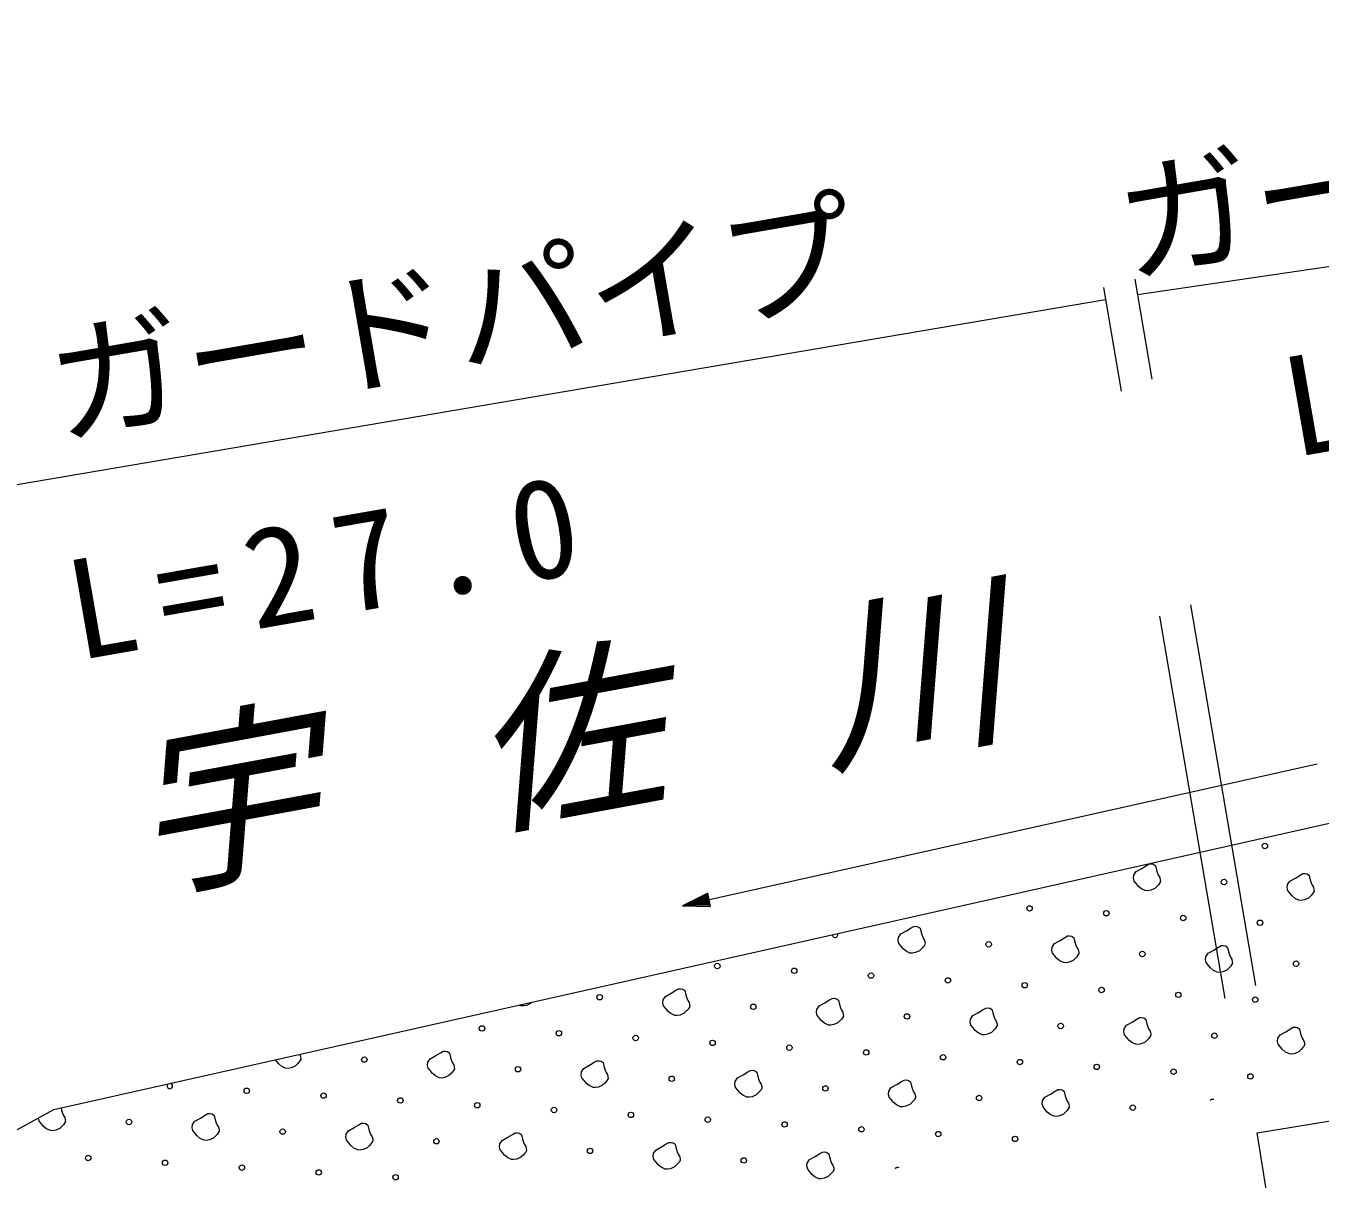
# Model space of a CAD drawing. Units: millimetres, scale not verified. Extents: x 40000 to 680000, y 20000 to 380000.
# Drawn here: x 382563 to 406336, y 306540 to 327727 of the extents above; entities that cross this region are included whole.
import ezdxf
from ezdxf.enums import TextEntityAlignment as Align

# ---------------------------------------------------------------- set-up
doc = ezdxf.new("R2010")
doc.units = ezdxf.units.MM
doc.header["$LTSCALE"] = 1000
doc.layers.add('S-BGD', color=7, linetype='Continuous', lineweight=13)
doc.styles.add('ＭＳ ゴシック', font='')
doc.styles.get('ＭＳ ゴシック').set_extended_font_data('MS Gothic')

msp = doc.modelspace()

# ---------------------------------------------------------------- linework, layer by layer
at = {"layer": 'S-BGD'}
for p, q in [((402979, 322794), (417167, 324860)), ((402355, 322919), (402680, 321016)), ((402931, 323076), (403245, 321238)), ((323388, 309273), (402392, 322699)), ((403954, 317088), (405147, 310099)), ((403385, 316883), (404585, 309858)), ((406282, 314166), (394626, 311564)), ((383074, 307818), (406698, 313125)), ((402913, 312127), (402958, 312191)), ((402958, 312191), (403062, 312249)), ((403062, 312249), (403147, 312302)), ((403147, 312302), (403196, 312331)), ((403196, 312331), (403235, 312332)), ((403235, 312332), (403276, 312324)), ((403276, 312324), (403313, 312296)), ((403313, 312296), (403331, 312216)), ((403331, 312216), (403349, 312159)), ((403349, 312159), (403368, 312117)), ((405969, 312126), (406019, 312154)), ((406019, 312154), (406058, 312155)), ((406058, 312155), (406099, 312148)), ((406099, 312148), (406136, 312119)), ((402909, 312069), (402913, 312127)), ((402922, 312017), (402909, 312069)), ((402963, 311967), (402922, 312017)), ((403001, 311919), (402963, 311967)), ((403053, 311875), (403001, 311919)), ((403341, 311922), (403299, 311881)), ((403365, 311949), (403341, 311922)), ((403388, 311975), (403365, 311949)), ((403368, 312117), (403392, 312079)), ((403402, 312007), (403388, 311975)), ((403392, 312079), (403400, 312035)), ((403400, 312035), (403402, 312007)), ((405732, 311893), (405736, 311950)), ((405736, 311950), (405781, 312015)), ((405781, 312015), (405885, 312072)), ((405885, 312072), (405969, 312126)), ((406136, 312119), (406154, 312039)), ((406154, 312039), (406172, 311983)), ((406172, 311983), (406191, 311940)), ((406191, 311940), (406215, 311902)), ((395087, 311795), (394626, 311564)), ((394676, 311576), (395079, 311774)), ((394726, 311587), (395064, 311752)), ((394775, 311598), (395050, 311730)), ((394825, 311609), (395036, 311707)), ((394874, 311620), (395022, 311685)), ((395022, 311685), (395035, 311624)), ((395036, 311707), (395058, 311610)), ((395050, 311730), (395080, 311595)), ((395064, 311752), (395103, 311581)), ((395079, 311774), (395125, 311567)), ((395141, 311551), (395087, 311795)), ((403125, 311840), (403053, 311875)), ((403173, 311837), (403125, 311840)), ((403228, 311848), (403173, 311837)), ((403299, 311881), (403228, 311848)), ((405745, 311840), (405732, 311893)), ((405786, 311790), (405745, 311840)), ((405824, 311743), (405786, 311790)), ((405876, 311698), (405824, 311743)), ((405948, 311664), (405876, 311698)), ((406051, 311671), (405995, 311661)), ((406122, 311704), (406051, 311671)), ((406164, 311745), (406122, 311704)), ((406188, 311773), (406164, 311745)), ((406211, 311799), (406188, 311773)), ((406225, 311830), (406211, 311799)), ((406215, 311902), (406223, 311858)), ((406223, 311858), (406225, 311830)), ((394626, 311564), (395141, 311551)), ((395125, 311567), (394677, 311576)), ((395103, 311581), (394726, 311587)), ((395080, 311595), (394775, 311598)), ((395058, 311610), (394825, 311609)), ((395035, 311624), (394874, 311620)), ((394924, 311631), (395008, 311662)), ((395010, 311650), (394924, 311631)), ((395013, 311638), (394924, 311631)), ((395008, 311662), (395013, 311638)), ((405995, 311661), (405948, 311664)), ((398586, 310923), (398590, 310980)), ((398590, 310980), (398635, 311045)), ((398635, 311045), (398739, 311102)), ((398739, 311102), (398824, 311156)), ((398824, 311156), (398873, 311184)), ((398873, 311184), (398912, 311185)), ((398912, 311185), (398953, 311178)), ((398953, 311178), (398990, 311149)), ((398990, 311149), (399009, 311069)), ((399009, 311069), (399027, 311013)), ((399027, 311013), (399045, 310970)), ((399045, 310970), (399069, 310933)), ((401562, 310926), (401647, 310979)), ((401647, 310979), (401696, 311007)), ((401696, 311007), (401735, 311009)), ((401735, 311009), (401776, 311001)), ((401776, 311001), (401813, 310973)), ((401813, 310973), (401832, 310892)), ((398599, 310871), (398586, 310923)), ((398640, 310820), (398599, 310871)), ((398678, 310773), (398640, 310820)), ((398731, 310728), (398678, 310773)), ((398802, 310694), (398731, 310728)), ((398977, 310734), (398906, 310701)), ((399018, 310775), (398977, 310734)), ((399042, 310803), (399018, 310775)), ((399065, 310829), (399042, 310803)), ((399080, 310861), (399065, 310829)), ((399069, 310933), (399078, 310888)), ((399078, 310888), (399080, 310861)), ((401409, 310746), (401413, 310803)), ((401422, 310694), (401409, 310746)), ((401413, 310803), (401458, 310868)), ((401458, 310868), (401562, 310926)), ((401832, 310892), (401849, 310836)), ((401849, 310836), (401868, 310794)), ((401868, 310794), (401892, 310756)), ((401892, 310756), (401901, 310712)), ((404281, 310692), (404385, 310749)), ((404385, 310749), (404470, 310803)), ((404470, 310803), (404519, 310831)), ((404519, 310831), (404558, 310832)), ((404558, 310832), (404599, 310825)), ((404599, 310825), (404636, 310796)), ((404636, 310796), (404655, 310716)), ((398850, 310691), (398802, 310694)), ((398906, 310701), (398850, 310691)), ((401463, 310644), (401422, 310694)), ((401501, 310596), (401463, 310644)), ((401554, 310552), (401501, 310596)), ((401625, 310517), (401554, 310552)), ((401673, 310514), (401625, 310517)), ((401729, 310524), (401673, 310514)), ((401799, 310558), (401729, 310524)), ((401841, 310599), (401799, 310558)), ((401865, 310626), (401841, 310599)), ((401888, 310652), (401865, 310626)), ((401903, 310684), (401888, 310652)), ((401901, 310712), (401903, 310684)), ((404232, 310569), (404236, 310627)), ((404245, 310517), (404232, 310569)), ((404236, 310627), (404281, 310692)), ((404286, 310467), (404245, 310517)), ((404655, 310716), (404672, 310660)), ((404672, 310660), (404691, 310617)), ((404691, 310617), (404715, 310579)), ((404725, 310507), (404711, 310476)), ((404715, 310579), (404723, 310535)), ((404723, 310535), (404725, 310507)), ((404324, 310420), (404286, 310467)), ((404377, 310375), (404324, 310420)), ((404448, 310340), (404377, 310375)), ((404496, 310338), (404448, 310340)), ((404551, 310348), (404496, 310338)), ((404622, 310381), (404551, 310348)), ((404664, 310422), (404622, 310381)), ((404688, 310449), (404664, 310422)), ((404711, 310476), (404688, 310449)), ((394416, 309956), (394501, 310009)), ((394501, 310009), (394551, 310038)), ((394551, 310038), (394589, 310039)), ((394589, 310039), (394630, 310031)), ((394630, 310031), (394667, 310003)), ((391858, 309791), (391831, 309764)), ((394264, 309776), (394267, 309834)), ((394277, 309724), (394264, 309776)), ((394267, 309834), (394313, 309898)), ((394313, 309898), (394416, 309956)), ((394667, 310003), (394686, 309923)), ((394686, 309923), (394704, 309866)), ((394704, 309866), (394723, 309824)), ((394723, 309824), (394746, 309786)), ((394746, 309786), (394755, 309742)), ((397136, 309722), (397239, 309779)), ((397239, 309779), (397324, 309833)), ((397324, 309833), (397373, 309861)), ((397373, 309861), (397412, 309862)), ((397412, 309862), (397453, 309855)), ((397453, 309855), (397490, 309826)), ((397490, 309826), (397509, 309746)), ((391657, 309724), (391625, 309739)), ((391704, 309721), (391657, 309724)), ((391760, 309731), (391704, 309721)), ((391831, 309764), (391760, 309731)), ((394317, 309674), (394277, 309724)), ((394356, 309626), (394317, 309674)), ((394408, 309582), (394356, 309626)), ((394480, 309547), (394408, 309582)), ((394527, 309544), (394480, 309547)), ((394583, 309555), (394527, 309544)), ((394654, 309588), (394583, 309555)), ((394695, 309629), (394654, 309588)), ((394720, 309656), (394695, 309629)), ((394742, 309682), (394720, 309656)), ((394757, 309714), (394742, 309682)), ((394755, 309742), (394757, 309714)), ((397087, 309600), (397090, 309657)), ((397100, 309547), (397087, 309600)), ((397090, 309657), (397136, 309722)), ((397140, 309497), (397100, 309547)), ((397509, 309746), (397527, 309690)), ((397527, 309690), (397545, 309647)), ((397545, 309647), (397569, 309609)), ((397580, 309537), (397565, 309506)), ((397569, 309609), (397578, 309565)), ((397578, 309565), (397580, 309537)), ((399913, 309480), (399958, 309545)), ((399958, 309545), (400062, 309602)), ((400062, 309602), (400147, 309656)), ((400147, 309656), (400196, 309684)), ((400196, 309684), (400235, 309686)), ((400235, 309686), (400276, 309678)), ((400276, 309678), (400313, 309649)), ((400313, 309649), (400332, 309569)), ((400332, 309569), (400350, 309513)), ((397179, 309450), (397140, 309497)), ((397231, 309405), (397179, 309450)), ((397303, 309371), (397231, 309405)), ((397350, 309368), (397303, 309371)), ((397406, 309378), (397350, 309368)), ((397477, 309411), (397406, 309378)), ((397518, 309452), (397477, 309411)), ((397542, 309480), (397518, 309452)), ((397565, 309506), (397542, 309480)), ((399909, 309423), (399913, 309480)), ((399922, 309371), (399909, 309423)), ((399963, 309321), (399922, 309371)), ((400002, 309273), (399963, 309321)), ((400365, 309303), (400341, 309276)), ((400350, 309513), (400368, 309471)), ((400388, 309329), (400365, 309303)), ((400368, 309471), (400392, 309433)), ((400403, 309361), (400388, 309329)), ((400392, 309433), (400401, 309388)), ((400401, 309388), (400403, 309361)), ((402732, 309246), (402736, 309304)), ((402736, 309304), (402781, 309368)), ((402781, 309368), (402885, 309426)), ((402885, 309426), (402970, 309479)), ((402970, 309479), (403019, 309508)), ((403019, 309508), (403058, 309509)), ((403058, 309509), (403099, 309501)), ((403099, 309501), (403136, 309473)), ((403136, 309473), (403155, 309393)), ((403155, 309393), (403173, 309336)), ((403173, 309336), (403191, 309294)), ((403191, 309294), (403215, 309256)), ((405708, 309249), (405793, 309303)), ((405793, 309303), (405842, 309331)), ((405842, 309331), (405881, 309332)), ((405881, 309332), (405922, 309325)), ((405922, 309325), (405959, 309296)), ((405959, 309296), (405978, 309216)), ((400054, 309229), (400002, 309273)), ((400126, 309194), (400054, 309229)), ((400173, 309191), (400126, 309194)), ((400229, 309201), (400173, 309191)), ((400300, 309234), (400229, 309201)), ((400341, 309276), (400300, 309234)), ((402745, 309194), (402732, 309246)), ((402786, 309144), (402745, 309194)), ((402824, 309096), (402786, 309144)), ((402877, 309052), (402824, 309096)), ((403123, 309058), (403052, 309025)), ((403164, 309099), (403123, 309058)), ((403188, 309126), (403164, 309099)), ((403211, 309152), (403188, 309126)), ((403226, 309184), (403211, 309152)), ((403215, 309256), (403224, 309212)), ((403224, 309212), (403226, 309184)), ((405555, 309070), (405559, 309127)), ((405568, 309017), (405555, 309070)), ((405559, 309127), (405604, 309192)), ((405604, 309192), (405708, 309249)), ((405978, 309216), (405996, 309160)), ((405996, 309160), (406014, 309117)), ((406014, 309117), (406038, 309080)), ((406038, 309080), (406047, 309035)), ((387591, 308833), (387601, 308816)), ((390094, 308809), (390179, 308863)), ((390179, 308863), (390228, 308891)), ((390228, 308891), (390267, 308892)), ((390267, 308892), (390308, 308885)), ((390308, 308885), (390345, 308856)), ((390345, 308856), (390363, 308776)), ((402949, 309017), (402877, 309052)), ((402996, 309014), (402949, 309017)), ((403052, 309025), (402996, 309014)), ((405609, 308967), (405568, 309017)), ((405647, 308920), (405609, 308967)), ((405700, 308875), (405647, 308920)), ((405771, 308841), (405700, 308875)), ((405819, 308838), (405771, 308841)), ((405875, 308848), (405819, 308838)), ((405946, 308881), (405875, 308848)), ((405987, 308922), (405946, 308881)), ((406011, 308950), (405987, 308922)), ((406034, 308976), (406011, 308950)), ((406049, 309007), (406034, 308976)), ((406047, 309035), (406049, 309007)), ((387172, 308704), (387148, 308733)), ((387210, 308656), (387172, 308704)), ((387262, 308612), (387210, 308656)), ((387334, 308577), (387262, 308612)), ((387437, 308585), (387382, 308574)), ((387508, 308618), (387437, 308585)), ((387550, 308659), (387508, 308618)), ((387574, 308686), (387550, 308659)), ((387597, 308712), (387574, 308686)), ((387611, 308744), (387597, 308712)), ((387601, 308816), (387609, 308772)), ((387609, 308772), (387611, 308744)), ((389941, 308630), (389945, 308687)), ((389954, 308577), (389941, 308630)), ((389945, 308687), (389990, 308752)), ((389990, 308752), (390094, 308809)), ((390363, 308776), (390381, 308720)), ((390381, 308720), (390400, 308677)), ((390400, 308677), (390424, 308640)), ((390424, 308640), (390432, 308595)), ((390432, 308595), (390434, 308567)), ((392813, 308575), (392917, 308633)), ((392917, 308633), (393001, 308686)), ((393001, 308686), (393051, 308714)), ((393051, 308714), (393090, 308716)), ((393090, 308716), (393131, 308708)), ((393131, 308708), (393168, 308680)), ((393168, 308680), (393186, 308599)), ((393186, 308599), (393204, 308543)), ((405179, 307390), (412581, 308600)), ((387382, 308574), (387334, 308577)), ((389995, 308527), (389954, 308577)), ((390033, 308480), (389995, 308527)), ((390085, 308435), (390033, 308480)), ((390157, 308401), (390085, 308435)), ((390205, 308398), (390157, 308401)), ((390260, 308408), (390205, 308398)), ((390331, 308441), (390260, 308408)), ((390373, 308482), (390331, 308441)), ((390397, 308510), (390373, 308482)), ((390420, 308536), (390397, 308510)), ((390434, 308567), (390420, 308536)), ((392764, 308453), (392767, 308510)), ((392777, 308401), (392764, 308453)), ((392767, 308510), (392813, 308575)), ((392818, 308351), (392777, 308401)), ((392856, 308303), (392818, 308351)), ((393204, 308543), (393223, 308501)), ((393243, 308359), (393220, 308333)), ((393223, 308501), (393247, 308463)), ((393257, 308391), (393243, 308359)), ((393247, 308463), (393255, 308419)), ((393255, 308419), (393257, 308391)), ((395590, 308334), (395636, 308399)), ((395636, 308399), (395740, 308456)), ((395740, 308456), (395824, 308510)), ((395824, 308510), (395874, 308538)), ((395874, 308538), (395913, 308539)), ((395913, 308539), (395953, 308532)), ((395953, 308532), (395990, 308503)), ((395990, 308503), (396009, 308423)), ((396009, 308423), (396027, 308367)), ((396027, 308367), (396046, 308324)), ((398647, 308333), (398697, 308361)), ((398697, 308361), (398735, 308362)), ((398735, 308362), (398776, 308355)), ((398776, 308355), (398813, 308326)), ((392908, 308259), (392856, 308303)), ((392980, 308224), (392908, 308259)), ((393027, 308221), (392980, 308224)), ((393083, 308231), (393027, 308221)), ((393154, 308265), (393083, 308231)), ((393196, 308306), (393154, 308265)), ((393220, 308333), (393196, 308306)), ((395587, 308276), (395590, 308334)), ((395600, 308224), (395587, 308276)), ((395641, 308174), (395600, 308224)), ((395679, 308127), (395641, 308174)), ((395731, 308082), (395679, 308127)), ((396018, 308129), (395977, 308088)), ((396043, 308156), (396018, 308129)), ((396066, 308183), (396043, 308156)), ((396046, 308324), (396070, 308286)), ((396080, 308214), (396066, 308183)), ((396070, 308286), (396078, 308242)), ((396078, 308242), (396080, 308214)), ((398410, 308100), (398413, 308157)), ((398413, 308157), (398459, 308222)), ((398459, 308222), (398562, 308279)), ((398562, 308279), (398647, 308333)), ((398813, 308326), (398832, 308246)), ((398832, 308246), (398850, 308190)), ((398850, 308190), (398869, 308147)), ((398869, 308147), (398893, 308110)), ((398893, 308110), (398901, 308065)), ((401385, 308103), (401470, 308156)), ((401470, 308156), (401519, 308184)), ((401519, 308184), (401558, 308186)), ((401558, 308186), (401599, 308178)), ((401599, 308178), (401636, 308150)), ((401636, 308150), (401655, 308070)), ((395803, 308047), (395731, 308082)), ((395850, 308044), (395803, 308047)), ((395906, 308055), (395850, 308044)), ((395977, 308088), (395906, 308055)), ((398423, 308048), (398410, 308100)), ((398463, 307997), (398423, 308048)), ((398502, 307950), (398463, 307997)), ((398554, 307905), (398502, 307950)), ((398626, 307871), (398554, 307905)), ((398673, 307868), (398626, 307871)), ((398729, 307878), (398673, 307868)), ((398800, 307911), (398729, 307878)), ((398841, 307953), (398800, 307911)), ((398866, 307980), (398841, 307953)), ((398889, 308006), (398866, 307980)), ((398903, 308038), (398889, 308006)), ((398901, 308065), (398903, 308038)), ((401233, 307923), (401236, 307981)), ((401246, 307871), (401233, 307923)), ((401236, 307981), (401282, 308045)), ((401286, 307821), (401246, 307871)), ((401282, 308045), (401385, 308103)), ((401655, 308070), (401673, 308013)), ((401673, 308013), (401691, 307971)), ((401691, 307971), (401715, 307933)), ((401715, 307933), (401724, 307889)), ((401724, 307889), (401726, 307861)), ((404317, 307993), (404342, 308008)), ((404342, 308008), (404381, 308009)), ((378703, 305424), (383074, 307818)), ((382808, 307608), (382795, 307660)), ((383208, 307848), (383218, 307806)), ((383218, 307806), (383236, 307750)), ((383236, 307750), (383254, 307707)), ((383254, 307707), (383278, 307670)), ((383278, 307670), (383287, 307625)), ((385667, 307605), (385771, 307663)), ((385771, 307663), (385856, 307716)), ((385856, 307716), (385905, 307744)), ((385905, 307744), (385944, 307746)), ((385944, 307746), (385985, 307738)), ((385985, 307738), (386022, 307710)), ((386022, 307710), (386041, 307630)), ((386041, 307630), (386059, 307573)), ((401325, 307773), (401286, 307821)), ((401377, 307729), (401325, 307773)), ((401449, 307694), (401377, 307729)), ((401496, 307691), (401449, 307694)), ((401552, 307702), (401496, 307691)), ((401623, 307735), (401552, 307702)), ((401664, 307776), (401623, 307735)), ((401689, 307803), (401664, 307776)), ((401711, 307829), (401689, 307803)), ((401726, 307861), (401711, 307829)), ((382849, 307557), (382808, 307608)), ((382887, 307510), (382849, 307557)), ((382940, 307465), (382887, 307510)), ((383012, 307431), (382940, 307465)), ((383059, 307428), (383012, 307431)), ((383115, 307438), (383059, 307428)), ((383186, 307471), (383115, 307438)), ((383227, 307513), (383186, 307471)), ((383251, 307540), (383227, 307513)), ((383274, 307566), (383251, 307540)), ((383289, 307598), (383274, 307566)), ((383287, 307625), (383289, 307598)), ((385618, 307483), (385622, 307541)), ((385631, 307431), (385618, 307483)), ((385622, 307541), (385667, 307605)), ((385672, 307381), (385631, 307431)), ((386059, 307573), (386077, 307531)), ((386077, 307531), (386101, 307493)), ((386112, 307421), (386097, 307389)), ((386101, 307493), (386110, 307449)), ((386110, 307449), (386112, 307421)), ((388445, 307364), (388490, 307429)), ((388490, 307429), (388594, 307486)), ((388594, 307486), (388679, 307540)), ((388679, 307540), (388728, 307568)), ((388728, 307568), (388767, 307569)), ((388767, 307569), (388808, 307562)), ((388808, 307562), (388845, 307533)), ((388845, 307533), (388864, 307453)), ((388864, 307453), (388881, 307397)), ((388881, 307397), (388900, 307354)), ((391551, 307391), (391590, 307393)), ((391590, 307393), (391631, 307385)), ((385710, 307333), (385672, 307381)), ((385763, 307289), (385710, 307333)), ((385834, 307254), (385763, 307289)), ((385882, 307251), (385834, 307254)), ((385938, 307262), (385882, 307251)), ((386009, 307295), (385938, 307262)), ((386050, 307336), (386009, 307295)), ((386074, 307363), (386050, 307336)), ((386097, 307389), (386074, 307363)), ((388441, 307307), (388445, 307364)), ((388454, 307254), (388441, 307307)), ((388495, 307204), (388454, 307254)), ((388533, 307157), (388495, 307204)), ((388586, 307112), (388533, 307157)), ((388873, 307159), (388831, 307118)), ((388897, 307187), (388873, 307159)), ((388920, 307213), (388897, 307187)), ((388900, 307354), (388924, 307316)), ((388935, 307244), (388920, 307213)), ((388924, 307316), (388933, 307272)), ((388933, 307272), (388935, 307244)), ((391264, 307130), (391268, 307187)), ((391268, 307187), (391313, 307252)), ((391313, 307252), (391417, 307309)), ((391417, 307309), (391502, 307363)), ((391502, 307363), (391551, 307391)), ((391631, 307385), (391668, 307356)), ((391668, 307356), (391687, 307276)), ((391687, 307276), (391704, 307220)), ((391704, 307220), (391723, 307178)), ((391723, 307178), (391747, 307140)), ((394240, 307133), (394325, 307186)), ((394325, 307186), (394374, 307215)), ((394374, 307215), (394413, 307216)), ((394413, 307216), (394454, 307208)), ((394454, 307208), (394491, 307180)), ((394491, 307180), (394509, 307100)), ((406258, 300664), (405179, 307390)), ((388657, 307078), (388586, 307112)), ((388705, 307075), (388657, 307078)), ((388760, 307085), (388705, 307075)), ((388831, 307118), (388760, 307085)), ((391277, 307078), (391264, 307130)), ((391318, 307028), (391277, 307078)), ((391356, 306980), (391318, 307028)), ((391409, 306935), (391356, 306980)), ((391480, 306901), (391409, 306935)), ((391654, 306941), (391583, 306908)), ((391696, 306983), (391654, 306941)), ((391720, 307010), (391696, 306983)), ((391743, 307036), (391720, 307010)), ((391757, 307068), (391743, 307036)), ((391747, 307140), (391755, 307095)), ((391755, 307095), (391757, 307068)), ((394087, 306953), (394091, 307011)), ((394100, 306901), (394087, 306953)), ((394091, 307011), (394136, 307075)), ((394136, 307075), (394240, 307133)), ((394509, 307100), (394527, 307043)), ((394527, 307043), (394546, 307001)), ((394546, 307001), (394570, 306963)), ((394570, 306963), (394578, 306919)), ((394578, 306919), (394580, 306891)), ((396959, 306899), (397063, 306956)), ((397063, 306956), (397147, 307010)), ((397147, 307010), (397197, 307038)), ((397197, 307038), (397236, 307039)), ((397236, 307039), (397277, 307032)), ((397277, 307032), (397314, 307003)), ((397314, 307003), (397332, 306923)), ((397332, 306923), (397350, 306867)), ((391528, 306898), (391480, 306901)), ((391583, 306908), (391528, 306898)), ((394141, 306851), (394100, 306901)), ((394179, 306803), (394141, 306851)), ((394231, 306759), (394179, 306803)), ((394303, 306724), (394231, 306759)), ((394351, 306721), (394303, 306724)), ((394406, 306732), (394351, 306721)), ((394477, 306765), (394406, 306732)), ((394519, 306806), (394477, 306765)), ((394543, 306833), (394519, 306806)), ((394566, 306859), (394543, 306833)), ((394580, 306891), (394566, 306859)), ((396910, 306777), (396914, 306834)), ((396923, 306724), (396910, 306777)), ((396914, 306834), (396959, 306899)), ((396964, 306674), (396923, 306724)), ((397350, 306867), (397369, 306824)), ((397389, 306683), (397366, 306657)), ((397369, 306824), (397393, 306787)), ((397403, 306714), (397389, 306683)), ((397393, 306787), (397401, 306742)), ((397401, 306742), (397403, 306714)), ((397002, 306627), (396964, 306674)), ((397054, 306582), (397002, 306627)), ((397126, 306548), (397054, 306582)), ((397173, 306545), (397126, 306548)), ((397229, 306555), (397173, 306545)), ((397300, 306588), (397229, 306555)), ((397342, 306629), (397300, 306588)), ((397366, 306657), (397342, 306629))]:
    msp.add_line(p, q, dxfattribs=at)
for centre in [(405321, 312661), (404571, 311999), (400998, 311514), (402409, 311426), (403821, 311337), (405232, 311249), (400248, 310853), (403071, 310676), (395264, 310456), (405894, 310499), (396675, 310368), (398087, 310279), (399498, 310191), (400910, 310103), (402321, 310014), (393103, 309883), (403733, 309926), (405144, 309838), (395925, 309706), (398748, 309529), (390941, 309309), (401571, 309353), (392353, 309221), (393764, 309133), (395176, 309044), (404394, 309176), (396587, 308956), (397999, 308868), (399410, 308779), (388780, 308736), (391603, 308559), (400821, 308691), (402233, 308603), (394426, 308383), (403644, 308515), (405056, 308426), (386619, 308163), (388030, 308075), (397249, 308206), (389441, 307986), (390853, 307898), (400072, 308030), (402894, 307853), (384457, 307590), (392264, 307810), (393676, 307721), (395087, 307633), (387280, 307413), (396499, 307545), (397910, 307456), (399322, 307368), (390103, 307236), (400733, 307280), (383707, 306928), (392926, 307060), (395749, 306883), (385119, 306840), (386530, 306751), (387942, 306663), (389353, 306575)]:
    msp.add_circle(centre, 49.8, dxfattribs=at)
for centre, start, end in [((397425, 311029), 177.8933, 27.4319), ((385207, 308251), 128.5598, 76.7654), ((398572, 306706), 53.375, 151.2385)]:
    msp.add_arc(centre, 49.8, start, end, dxfattribs=at)

# ---------------------------------------------------------------- texts
at = {"layer": 'S-BGD', "style": 'ＭＳ ゴシック'}
for p in [(402882, 322613), (383254, 319644)]:
    msp.add_text('ガードパイプ', height=1833, rotation=9.8, dxfattribs=at).set_placement(p, align=Align.BOTTOM_LEFT)
at = {"layer": 'S-BGD', "attachment_point": 7, "style": 'ＭＳ ゴシック'}
for s, insert, char_height, rotation in [('\\T1.32;L=14.0', (405851, 319768), 1833, 9.9), ('\\T1.32;L=27.0', (383516, 316038), 1833, 9.9), ('\\T1.83;\\Q15;宇佐川', (384738, 311604), 2566, 10.5)]:
    msp.add_mtext(s, dxfattribs=dict(at, insert=insert, char_height=char_height, rotation=rotation))

doc.saveas('drawing.dxf')
